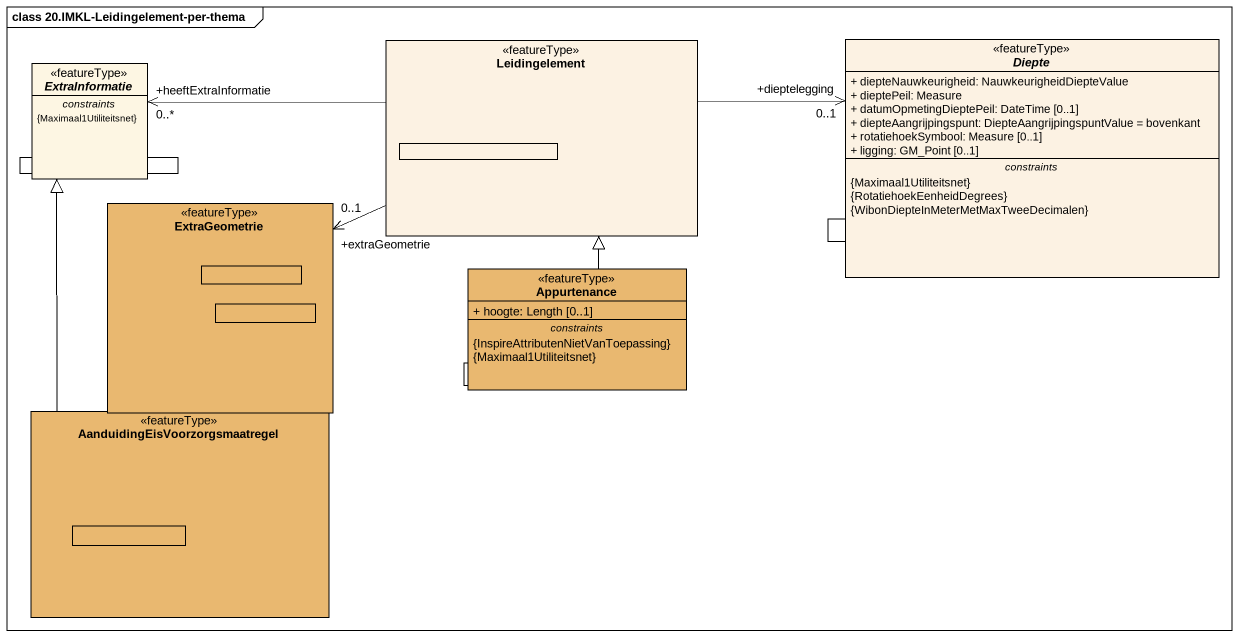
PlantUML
@startuml
mainframe class 20.IMKL-Leidingelement-per-thema
allowmixing
hide circle
hide empty members
skinparam classAttributeIconSize 0
abstract class ExtraInformatie <<featureType>> {
  -- constraints --
  {Maximaal1Utiliteitsnet}
}
rectangle Leidingelement <<featureType>> #FCF2E3 {
  rectangle " " as rectangle2
}
abstract class Diepte <<featureType>> #FCF2E3 {
  + diepteNauwkeurigheid: NauwkeurigheidDiepteValue
  + dieptePeil: Measure
  + datumOpmetingDieptePeil: DateTime [0..1]
  + diepteAangrijpingspunt: DiepteAangrijpingspuntValue = bovenkant
  + rotatiehoekSymbool: Measure [0..1]
  + ligging: GM_Point [0..1]
  -- constraints --
  {Maximaal1Utiliteitsnet}
  {RotatiehoekEenheidDegrees}
  {WibonDiepteInMeterMetMaxTweeDecimalen}
}
rectangle " " as rectangle1
rectangle ExtraGeometrie <<featureType>> #E9B870 {
  rectangle " " as rectangle4
  rectangle " " as rectangle5
}
rectangle " " as rectangle3
class Appurtenance <<featureType>> #E9B870 {
  + hoogte: Length [0..1]
  -- constraints --
  {InspireAttributenNietVanToepassing}
  {Maximaal1Utiliteitsnet}
}
rectangle " " as rectangle6
rectangle "AanduidingEisVoorzorgsmaatregel" as AanduidingEisVoorzorgsmaatre <<featureType>> #E9B870 {
  rectangle " " as rectangle7
}
ExtraInformatie "+heeftExtraInformatie\n0..*" <-right- Leidingelement
Leidingelement -right-> "+dieptelegging\n0..1" Diepte
Leidingelement -left-> "+extraGeometrie\n0..1" ExtraGeometrie
Appurtenance -up-|> Leidingelement
AanduidingEisVoorzorgsmaatre -up-|> ExtraInformatie
@enduml
